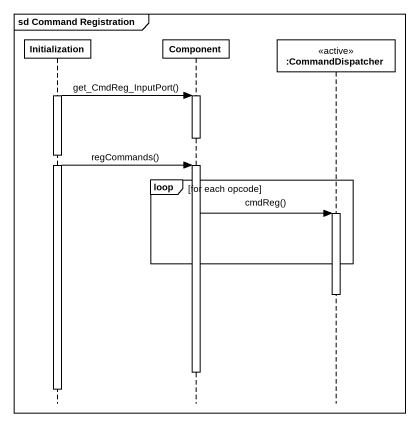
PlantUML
@startuml
mainframe sd Command Registration
hide footbox
participant Initialization
participant "Component" as Component_
participant ":CommandDispatcher" as CommandDispatcher <<active>>

activate Initialization
Initialization -> Component_ : get_CmdReg_InputPort()
activate Component_
deactivate Component_
Initialization -> Component_ : regCommands()
activate Component_
loop for each opcode
  Component_ -> CommandDispatcher : cmdReg()
  activate CommandDispatcher
end
deactivate CommandDispatcher
deactivate Component_
deactivate Initialization
@enduml
